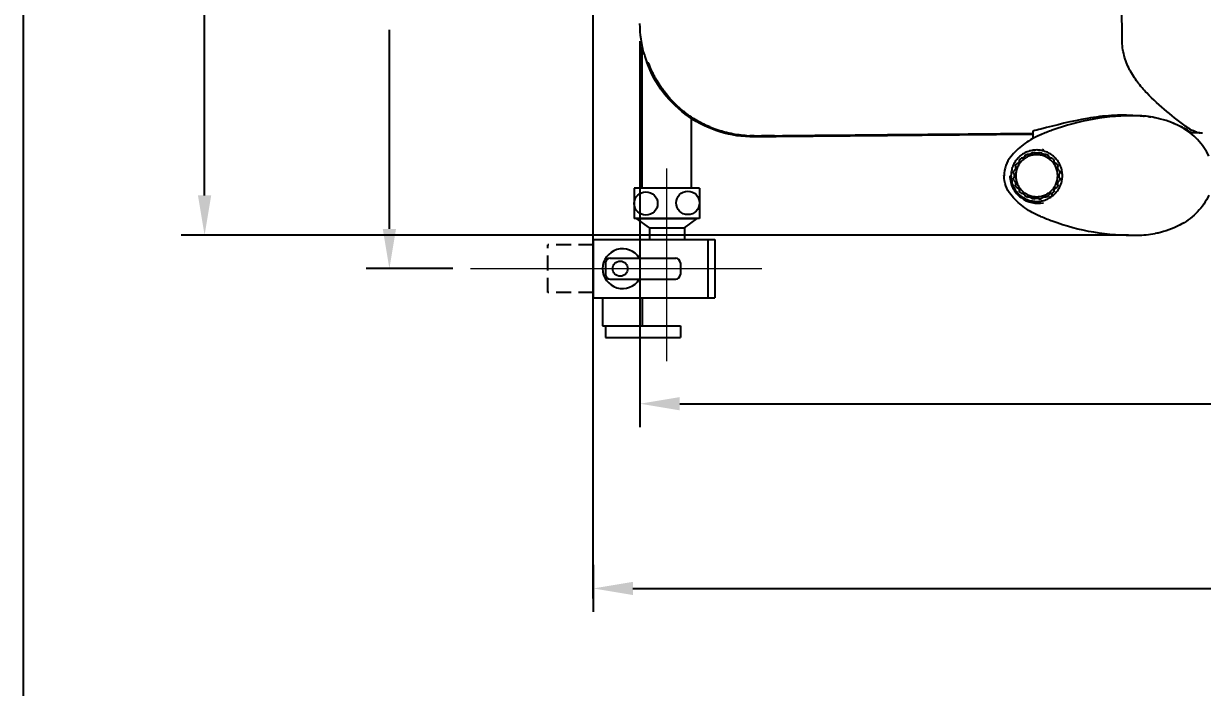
# Model space of a CAD drawing. Header units: millimetres. Extents: x 0 to 1800, y -67 to 2530.
# Drawn here: x 0 to 505, y 1108 to 1392 of the extents above; entities that cross this region are included whole.
import ezdxf
from ezdxf.lldxf.tags import DXFTag

# ---------------------------------------------------------------- set-up
doc = ezdxf.new("R2010")
doc.units = ezdxf.units.MM
doc.linetypes.add('DASHED2', pattern=[9.525, 6.35, -3.175])
for name, color, linetype in [('내부선 및 부속', 4, 'Continuous'), ('도각라인', 7, 'Continuous'), ('외형선', 3, 'Continuous'), ('점선', 6, 'DASHED2'), ('중심선', 1, 'DASHED'), ('치수선', 7, 'Continuous')]:
    doc.layers.add(name, color=color, linetype=linetype)
doc.styles.add('____', font='')
doc.styles.get('____').set_extended_font_data('굴림')
tags = doc.linetypes.add('DASHDOT', pattern=[70, 31, -13, 13, -13]).pattern_tags.tags
tags[10:11] = [DXFTag(74, 4), DXFTag(75, 0), DXFTag(340, '0'), DXFTag(46, 0.0), DXFTag(50, 0.0), DXFTag(44, 0.0), DXFTag(45, 0.0)]
tags[8:9] = [DXFTag(74, 4), DXFTag(75, 0), DXFTag(340, '0'), DXFTag(46, 0.0), DXFTag(50, 0.0), DXFTag(44, 0.0), DXFTag(45, 0.0)]
tags[6:7] = [DXFTag(74, 4), DXFTag(75, 0), DXFTag(340, '0'), DXFTag(46, 0.0), DXFTag(50, 0.0), DXFTag(44, 0.0), DXFTag(45, 0.0)]
tags[4:5] = [DXFTag(74, 4), DXFTag(75, 0), DXFTag(340, '0'), DXFTag(46, 0.0), DXFTag(50, 0.0), DXFTag(44, 0.0), DXFTag(45, 0.0)]
tags = doc.linetypes.add('DASHED', pattern=[25.72, 12.86, -12.86]).pattern_tags.tags
tags[6:7] = [DXFTag(74, 4), DXFTag(75, 0), DXFTag(340, '0'), DXFTag(46, 0.0), DXFTag(50, 0.0), DXFTag(44, 0.0), DXFTag(45, 0.0)]
tags[4:5] = [DXFTag(74, 4), DXFTag(75, 0), DXFTag(340, '0'), DXFTag(46, 0.0), DXFTag(50, 0.0), DXFTag(44, 0.0), DXFTag(45, 0.0)]
doc.dimstyles.new('MSADIM', dxfattribs={"dimtxt": 33, "dimasz": 17, "dimexe": 10, "dimexo": 7.5, "dimgap": 10, "dimtad": 0, "dimtih": 1, "dimtoh": 1, "dimdec": 0, "dimzin": 1, "dimdsep": 46, "dimtxsty": '____', "dimcen": 11.25, "dimadec": 0, "dimazin": 0, "dimtfac": 1, "dimtdec": 0, "dimtix": 1, "dimtmove": 0, "dimatfit": 3, "dimfxl": 0, "dimtolj": 1, "dimtzin": 1, "dimarcsym": 0})

# ---------------------------------------------------------------- blocks, each defined once
blk = doc.blocks.new('*D2')
at = {"layer": '치수선', "color": 0, "linetype": 'Continuous', "lineweight": -2}
for p, q in [((966.19, 1529.75), (966.19, 1219.43)), ((263.84, 1384.67), (263.84, 1219.43)), ((280.84, 1229.43), (577.88, 1229.43)), ((949.19, 1229.43), (652.15, 1229.43))]:
    blk.add_line(p, q, dxfattribs=at)
at = {"layer": '치수선', "color": 0, "linetype": 'Continuous'}
for points in [[(280.84, 1232.27), (280.84, 1226.6), (263.84, 1229.43)], [(949.19, 1232.27), (949.19, 1226.6), (966.19, 1229.43)]]:
    blk.add_solid(points, dxfattribs=at)
at = {"layer": '치수선', "color": 0, "linetype": 'Continuous', "insert": (615.01, 1229.43), "char_height": 25, "attachment_point": 5, "style": '____'}
blk.add_mtext('\\A1;700', dxfattribs=at)
blk = doc.blocks.new('*D6')
at = {"layer": '치수선', "color": 0, "linetype": 'Continuous', "lineweight": -2}
for p, q in [((438.21, 1748.81), (67.47, 1748.81)), ((77.47, 1731.81), (77.47, 1548.05)), ((77.47, 1318.63), (77.47, 1502.39)), ((472.98, 1301.63), (67.47, 1301.63))]:
    blk.add_line(p, q, dxfattribs=at)
at = {"layer": '치수선', "color": 0, "linetype": 'Continuous'}
for points in [[(74.64, 1731.81), (80.31, 1731.81), (77.47, 1748.81)], [(74.64, 1318.63), (80.31, 1318.63), (77.47, 1301.63)]]:
    blk.add_solid(points, dxfattribs=at)
at = {"layer": '치수선', "color": 0, "linetype": 'Continuous', "insert": (77.47, 1525.22), "char_height": 25, "attachment_point": 5, "style": '____'}
blk.add_mtext('\\A1;445', dxfattribs=at)
blk = doc.blocks.new('*D7')
at = {"layer": '치수선', "color": 0, "linetype": 'Continuous', "lineweight": -2}
for p, q in [((171.15, 1537.25), (146.58, 1537.25)), ((156.58, 1520.25), (156.58, 1435.07)), ((156.58, 1304.25), (156.58, 1389.43)), ((183.79, 1287.25), (146.58, 1287.25))]:
    blk.add_line(p, q, dxfattribs=at)
at = {"layer": '치수선', "color": 0, "linetype": 'Continuous'}
for points in [[(153.75, 1520.25), (159.42, 1520.25), (156.58, 1537.25)], [(153.75, 1304.25), (159.42, 1304.25), (156.58, 1287.25)]]:
    blk.add_solid(points, dxfattribs=at)
at = {"layer": '치수선', "color": 0, "linetype": 'Continuous', "insert": (156.58, 1412.25), "char_height": 25, "attachment_point": 5, "style": '____'}
blk.add_mtext('\\A1;250', dxfattribs=at)
blk = doc.blocks.new('*D8')
at = {"layer": '치수선', "color": 0, "linetype": 'Continuous', "lineweight": -2}
for p, q in [((966.19, 1221.93), (966.19, 1140.36)), ((243.84, 1160.49), (243.84, 1140.36)), ((260.84, 1150.36), (567.88, 1150.36)), ((949.19, 1150.36), (642.15, 1150.36))]:
    blk.add_line(p, q, dxfattribs=at)
at = {"layer": '치수선', "color": 0, "linetype": 'Continuous'}
for points in [[(260.84, 1153.19), (260.84, 1147.52), (243.84, 1150.36)], [(949.19, 1153.19), (949.19, 1147.52), (966.19, 1150.36)]]:
    blk.add_solid(points, dxfattribs=at)
at = {"layer": '치수선', "color": 0, "linetype": 'Continuous', "insert": (605.01, 1150.36), "char_height": 25, "attachment_point": 5, "style": '____'}
blk.add_mtext('\\A1;720', dxfattribs=at)

msp = doc.modelspace()

# ---------------------------------------------------------------- linework, layer by layer
at = {"layer": '내부선 및 부속', "linetype": 'Continuous'}
for p, q in [((264.84, 1321.75), (264.84, 1382.39)), ((285.84, 1321.75), (285.84, 1351.55)), ((261.34, 1321.75), (261.34, 1308.75)), ((289.34, 1321.75), (261.34, 1321.75)), ((289.34, 1321.75), (289.34, 1308.75)), ((289.34, 1308.75), (261.34, 1308.75)), ((262.34, 1308.75), (288.34, 1308.75)), ((267.84, 1304.75), (262.34, 1308.75)), ((285.84, 1308.75), (264.84, 1308.75)), ((282.84, 1304.75), (288.34, 1308.75)), ((267.84, 1304.75), (282.84, 1304.75)), ((267.84, 1304.75), (267.84, 1299.75)), ((282.84, 1304.75), (282.84, 1299.75)), ((243.84, 1299.75), (295.84, 1299.75)), ((243.84, 1299.75), (243.84, 1274.75)), ((292.84, 1299.75), (292.84, 1274.75)), ((295.84, 1299.75), (295.84, 1274.75)), ((251.12, 1291.75), (279.12, 1291.75)), ((249.12, 1289.75), (249.12, 1284.75)), ((281.12, 1289.75), (281.12, 1284.75)), ((251.12, 1282.75), (279.12, 1282.75)), ((243.84, 1274.75), (295.84, 1274.75)), ((247.84, 1274.75), (247.84, 1262.75)), ((264.84, 1274.75), (264.84, 1262.75)), ((247.84, 1262.75), (281.12, 1262.75)), ((249.12, 1262.75), (249.12, 1257.75)), ((281.12, 1262.75), (281.12, 1257.75)), ((249.12, 1257.75), (281.12, 1257.75))]:
    msp.add_line(p, q, dxfattribs=at)
for centre, radius in [((266.39, 1315.15), 5), ((284.31, 1315.4), 5), ((255.37, 1287.25), 3.25)]:
    msp.add_circle(centre, radius, dxfattribs=at)
for centre, radius, start, end in [((256.34, 1287.25), 8.5, 31.9627, 328.0373), ((251.12, 1289.75), 2, 90, 180), ((279.12, 1289.75), 2, 0, 90), ((251.12, 1284.75), 2, 180, 270), ((279.12, 1284.75), 2, 270, 0)]:
    msp.add_arc(centre, radius, start, end, dxfattribs=at)
for points, degree in [([(470.2, 1385.42), (469.88, 1436.32), (469.72, 1487.24), (469.72, 1538.16)], 3), ([(265.7, 1378.87), (264.47, 1383.19), (263.84, 1387.68), (263.84, 1392.17)], 3), ([(470.2, 1385.12), (470.2, 1385.22), (470.2, 1385.32), (470.2, 1385.42)], 3), ([(265.7, 1378.87), (266.01, 1377.78), (266.36, 1376.7), (266.74, 1375.63)], 3), ([(266.74, 1375.63), (266.99, 1375.56), (267.23, 1375.48), (267.47, 1375.4)], 3), ([(267.59, 1375.08), (267.55, 1375.19), (267.51, 1375.29), (267.47, 1375.4)], 3), ([(476.69, 1352.73), (476.48, 1352.73), (476.26, 1352.74), (476.05, 1352.74)], 3), ([(479.57, 1352.4), (478.61, 1352.52), (477.64, 1352.61), (476.66, 1352.69)], 3), ([(484.24, 1351.88), (481.76, 1352.38), (479.24, 1352.66), (476.69, 1352.7)], 3), ([(479.38, 1352.57), (479.45, 1352.51), (479.51, 1352.46), (479.57, 1352.4)], 3), ([(484.54, 1351.82), (484.45, 1351.84), (484.35, 1351.86), (484.25, 1351.88)], 3), ([(486.65, 1351.32), (485.96, 1351.5), (485.25, 1351.67), (484.54, 1351.82)], 3), ([(495.81, 1347.68), (492.91, 1349.25), (489.86, 1350.47), (486.65, 1351.32)], 3), ([(489.36, 1350.59), (489.37, 1350.59), (489.38, 1350.59), (489.38, 1350.58)], 3), ([(491.99, 1349.62), (492.83, 1349.27), (493.65, 1348.9), (494.46, 1348.51)], 3), ([(495.24, 1348.12), (495.18, 1348.15), (495.11, 1348.18), (495.05, 1348.21)], 3), ([(495.87, 1347.79), (495.67, 1347.89), (495.46, 1348), (495.24, 1348.12)], 3), ([(496.19, 1347.62), (496.08, 1347.67), (495.98, 1347.73), (495.87, 1347.79)], 3), ([(497.23, 1348.16), (497.24, 1348.22), (497.25, 1348.29), (497.26, 1348.36)], 3), ([(497.69, 1348.17), (497.54, 1348.17), (497.38, 1348.16), (497.23, 1348.16)], 3), ([(497.68, 1348.18), (497.86, 1348.03), (498.04, 1347.88), (498.23, 1347.73)], 3), ([(498.23, 1347.73), (499.35, 1346.8), (500.67, 1346.13), (502.07, 1345.76)], 3), ([(501.61, 1345.88), (500.36, 1346.25), (499.22, 1346.85), (498.24, 1347.59)], 3), ([(308.88, 1344.23), (309.56, 1344.18), (310.24, 1344.14), (310.91, 1344.12)], 3), ([(312.77, 1344.1), (312.15, 1344.1), (311.53, 1344.1), (310.91, 1344.12)], 3), ([(432.3, 1344.75), (372.53, 1344.21), (312.77, 1343.67)], 2), ([(312.77, 1344.1), (313.78, 1344.11), (314.79, 1344.12), (315.79, 1344.13)], 3), ([(321.39, 1344.18), (319.52, 1344.16), (317.66, 1344.14), (315.79, 1344.13)], 3), ([(321.39, 1344.18), (358.24, 1344.51), (395.1, 1344.84), (431.95, 1345.18)], 3), ([(431.95, 1343.43), (431.93, 1343.26), (431.9, 1343.1), (431.88, 1342.93)], 3), ([(432.3, 1344.75), (432.18, 1344.9), (432.07, 1345.04), (431.95, 1345.18)], 3), ([(435.44, 1347.02), (434.29, 1346.73), (433.16, 1346.43), (432.03, 1346.11)], 3), ([(432.03, 1346.11), (432.03, 1344.56), (432.03, 1343.02)], 2), ([(434.48, 1344.18), (434.4, 1344.14), (434.32, 1344.11), (434.24, 1344.07)], 3), ([(435, 1344.4), (434.82, 1344.33), (434.65, 1344.25), (434.48, 1344.18)], 3), ([(435.45, 1344.6), (435.3, 1344.53), (435.15, 1344.47), (435, 1344.4)], 3), ([(440.28, 1346.52), (438.65, 1345.92), (437.04, 1345.28), (435.45, 1344.6)], 3), ([(500.03, 1345.31), (499.92, 1345.25), (499.81, 1345.2), (499.71, 1345.14)], 3), ([(499.9, 1345.37), (499.96, 1345.37), (500.02, 1345.37), (500.08, 1345.37)], 3), ([(503.22, 1345.4), (502.17, 1345.37), (501.13, 1345.34), (500.08, 1345.31)], 3), ([(502.18, 1345.73), (502.14, 1345.74), (502.11, 1345.75), (502.07, 1345.76)], 3), ([(502.18, 1345.73), (502.96, 1345.53), (503.77, 1345.43), (504.58, 1345.43)], 3), ([(503.17, 1345.4), (503.38, 1345.4), (503.6, 1345.42), (503.82, 1345.46)], 3), ([(432.02, 1337.32), (432.02, 1337.19), (432.03, 1337.05), (432.03, 1336.92)], 3), ([(436.02, 1337.87), (436.2, 1337.84), (436.45, 1338.18), (436.58, 1338.62)], 3), ([(422.55, 1335.13), (420.73, 1332.9), (419.68, 1330.01), (419.68, 1327.05)], 3), ([(419.64, 1327.04), (419.64, 1327.06), (419.64, 1327.07), (419.64, 1327.09)], 3), ([(422.55, 1318.96), (420.75, 1321.17), (419.68, 1324.08), (419.68, 1327.05)], 3), ([(428.86, 1316.97), (430.41, 1316.25), (432.08, 1315.9), (433.78, 1315.94)], 3), ([(440.11, 1319.6), (440.11, 1319.11), (440.11, 1318.63), (440.11, 1318.17)], 3), ([(433.78, 1315.94), (434.52, 1315.96), (435.27, 1316.05), (436.02, 1316.22)], 3), ([(434.48, 1309.92), (434.4, 1309.95), (434.32, 1309.99), (434.24, 1310.02)], 3), ([(435, 1309.69), (434.82, 1309.77), (434.65, 1309.84), (434.48, 1309.92)], 3), ([(435.45, 1309.49), (435.3, 1309.56), (435.15, 1309.63), (435, 1309.69)], 3), ([(440.28, 1307.57), (438.65, 1308.17), (437.04, 1308.81), (435.45, 1309.5)], 3), ([(484.24, 1302.21), (481.76, 1301.71), (479.24, 1301.43), (476.69, 1301.39)], 3), ([(484.54, 1302.27), (484.45, 1302.25), (484.35, 1302.23), (484.25, 1302.21)], 3), ([(486.65, 1302.77), (485.96, 1302.59), (485.25, 1302.42), (484.54, 1302.27)], 3), ([(495.81, 1306.41), (492.91, 1304.84), (489.86, 1303.62), (486.65, 1302.77)], 3), ([(495.83, 1306.38), (495.51, 1306.21), (495.19, 1306.04), (494.86, 1305.87)], 3), ([(495.83, 1306.38), (495.51, 1306.21), (495.19, 1306.04), (494.87, 1305.88)], 3), ([(496.31, 1306.65), (496.15, 1306.56), (495.99, 1306.47), (495.83, 1306.38)], 3)]:
    msp.add_open_spline(points, degree=degree, dxfattribs=at)
for points, knots in [([(498.24, 1347.59), (495.31, 1349.8), (492.28, 1352.12), (489.35, 1354.54), (486.41, 1356.98), (483.45, 1359.59), (480.74, 1362.46), (479.36, 1363.92), (478.04, 1365.45), (476.81, 1367.09), (475.55, 1368.75), (474.39, 1370.54), (473.42, 1372.43), (472.43, 1374.35), (471.61, 1376.42), (471.07, 1378.54), (470.51, 1380.69), (470.23, 1382.88), (470.2, 1385.12)], [0, 0, 0, 0, 12.442742, 12.442742, 12.442742, 24.98605, 24.98605, 24.98605, 31.363816, 31.363816, 31.363816, 37.912097, 37.912097, 37.912097, 44.588058, 44.588058, 44.588058, 51.27172, 51.27172, 51.27172, 51.27172]), ([(312.77, 1343.67), (307.76, 1343.63), (302.85, 1344.34), (293.26, 1347.3), (288.8, 1349.47), (280.55, 1355.19), (276.96, 1358.61), (270.84, 1366.57), (268.45, 1370.91), (266.74, 1375.63)], [0, 0, 0, 0, 14.995887, 14.995887, 29.991774, 29.991774, 44.987662, 44.987662, 59.983549, 59.983549, 59.983549, 59.983549]), ([(308.88, 1344.23), (306.62, 1344.39), (304.35, 1344.72), (301.5, 1345.35), (300.99, 1345.47), (299.91, 1345.75), (299.36, 1345.9), (297.72, 1346.39), (296.61, 1346.76), (295.23, 1347.28), (295.02, 1347.36), (294.54, 1347.55), (293.83, 1347.84), (293.1, 1348.15), (291.65, 1348.81), (290.67, 1349.3), (287.71, 1350.9), (285.7, 1352.16), (283.43, 1353.86), (283.3, 1353.96), (282.94, 1354.24), (282.74, 1354.4), (282.1, 1354.91), (281.61, 1355.31), (280.81, 1356), (280.61, 1356.18), (280.19, 1356.55), (279.57, 1357.12), (278.97, 1357.7), (278.18, 1358.49), (277.69, 1359), (276.85, 1359.9), (276.46, 1360.35), (275.35, 1361.64), (274.7, 1362.46), (273.98, 1363.41), (273.78, 1363.68), (273.41, 1364.2), (273.22, 1364.46), (272.69, 1365.23), (272.36, 1365.73), (271.43, 1367.19), (270.89, 1368.1), (270.2, 1369.35), (269.9, 1369.92), (269.38, 1370.96), (269.13, 1371.48), (268.41, 1373.03), (267.98, 1374.06), (267.59, 1375.08)], [0, 0, 0, 0, 6.883426, 6.883426, 8.604283, 8.604283, 10.32514, 10.32514, 13.766853, 13.766853, 14.627281, 14.627281, 15.487709, 17.208566, 17.208566, 20.650279, 20.650279, 27.533706, 27.533706, 28.394134, 28.394134, 29.254562, 29.254562, 30.975419, 30.975419, 31.835847, 31.835847, 32.696276, 34.417132, 34.417132, 36.137989, 36.137989, 37.858845, 37.858845, 41.300559, 41.300559, 42.160987, 42.160987, 43.021415, 43.021415, 44.742272, 44.742272, 48.183985, 48.183985, 49.904842, 49.904842, 51.625698, 51.625698, 55.06741, 55.06741, 55.06741, 55.06741]), ([(476.05, 1352.74), (472.58, 1352.99), (469.06, 1353.01), (462.16, 1352.59), (458.75, 1352.15), (448.6, 1350.4), (441.99, 1348.69), (435.44, 1347.02)], [-41.749407, -41.749407, -41.749407, -41.749407, -31.312056, -31.312056, -20.874704, -20.874704, 0, 0, 0, 0]), ([(476.69, 1352.7), (470.46, 1352.81), (464.19, 1352.33), (451.97, 1350.24), (446.01, 1348.63), (440.28, 1346.52)], [-1, -1, -1, -1, -0.5, -0.5, 0, 0, 0, 0]), ([(481.28, 1352.4), (481.45, 1352.38), (481.62, 1352.36), (481.79, 1352.33), (481.91, 1352.31), (482.03, 1352.3), (482.15, 1352.28), (482.27, 1352.26), (482.39, 1352.24), (482.51, 1352.22)], [0, 0, 0, 0, 0.517538, 0.517538, 0.517538, 0.884435, 0.884435, 0.884435, 1.251333, 1.251333, 1.251333, 1.251333]), ([(507.3, 1335.43), (506.1, 1338.03), (504.47, 1340.43), (500.57, 1344.58), (498.3, 1346.33), (495.81, 1347.68)], [0, 0, 0, 0, 8.742331, 8.742331, 17.484661, 17.484661, 17.484661, 17.484661]), ([(497.07, 1347.13), (497.03, 1347.15), (496.98, 1347.17), (496.94, 1347.2), (496.74, 1347.31), (496.49, 1347.45), (496.19, 1347.62)], [-1.823155, -1.823155, -1.823155, -1.823155, -1.482796, -1.482796, -1.482796, 0, 0, 0, 0]), ([(434.24, 1344.07), (431.97, 1343.06), (429.83, 1341.79), (425.9, 1338.79), (424.11, 1337.05), (422.55, 1335.13)], [0, 0, 0, 0, 7.669301, 7.669301, 15.338396, 15.338396, 15.338396, 15.338396]), ([(500.03, 1345.31), (499.99, 1345.29), (499.56, 1345.59), (498.51, 1346.27), (497.84, 1346.69), (497.07, 1347.13)], [0, 0, 0, 0, 6.685953, 6.685953, 13.371906, 13.371906, 13.371906, 13.371906]), ([(426.2, 1333.72), (426.2, 1333.59), (426.19, 1333.43), (426.15, 1333.26), (426.13, 1333.19), (426.1, 1333.11), (426.07, 1333.03), (426.03, 1332.94), (425.99, 1332.85), (425.93, 1332.77), (425.89, 1332.71), (425.85, 1332.64), (425.8, 1332.59), (425.75, 1332.53), (425.7, 1332.48), (425.65, 1332.43), (425.57, 1332.36), (425.48, 1332.29), (425.4, 1332.25), (425.26, 1332.15), (425.12, 1332.1), (424.99, 1332.06)], [-2.838795, -2.838795, -2.838795, -2.838795, -2.137154, -2.137154, -2.137154, -1.831726, -1.831726, -1.831726, -1.520892, -1.520892, -1.520892, -1.290884, -1.290884, -1.290884, -1.062118, -1.062118, -1.062118, -0.690588, -0.690588, -0.690588, 0, 0, 0, 0]), ([(428.63, 1335.7), (428.59, 1335.56), (428.53, 1335.42), (428.44, 1335.27), (428.4, 1335.21), (428.35, 1335.14), (428.29, 1335.07), (428.23, 1335.01), (428.16, 1334.94), (428.08, 1334.87), (428.02, 1334.82), (427.96, 1334.78), (427.89, 1334.74), (427.83, 1334.7), (427.77, 1334.67), (427.7, 1334.64), (427.6, 1334.59), (427.51, 1334.56), (427.42, 1334.54), (427.25, 1334.49), (427.1, 1334.48), (426.96, 1334.49)], [-2.838795, -2.838795, -2.838795, -2.838795, -2.137154, -2.137154, -2.137154, -1.831726, -1.831726, -1.831726, -1.520892, -1.520892, -1.520892, -1.290884, -1.290884, -1.290884, -1.062118, -1.062118, -1.062118, -0.690588, -0.690588, -0.690588, 0, 0, 0, 0]), ([(431.55, 1336.82), (431.47, 1336.71), (431.37, 1336.59), (431.23, 1336.48), (431.18, 1336.43), (431.11, 1336.38), (431.03, 1336.34), (430.95, 1336.29), (430.87, 1336.24), (430.77, 1336.21), (430.7, 1336.18), (430.63, 1336.16), (430.55, 1336.14), (430.48, 1336.12), (430.41, 1336.11), (430.34, 1336.1), (430.23, 1336.09), (430.13, 1336.09), (430.04, 1336.09), (429.86, 1336.11), (429.72, 1336.14), (429.59, 1336.19)], [-2.838795, -2.838795, -2.838795, -2.838795, -2.137154, -2.137154, -2.137154, -1.831726, -1.831726, -1.831726, -1.520892, -1.520892, -1.520892, -1.290884, -1.290884, -1.290884, -1.062118, -1.062118, -1.062118, -0.690588, -0.690588, -0.690588, 0, 0, 0, 0]), ([(434.67, 1336.99), (434.56, 1336.91), (434.43, 1336.83), (434.27, 1336.76), (434.2, 1336.73), (434.12, 1336.71), (434.03, 1336.69), (433.94, 1336.67), (433.84, 1336.65), (433.74, 1336.65), (433.67, 1336.64), (433.59, 1336.64), (433.52, 1336.65), (433.44, 1336.65), (433.37, 1336.66), (433.3, 1336.68), (433.19, 1336.7), (433.1, 1336.73), (433.01, 1336.77), (432.85, 1336.83), (432.72, 1336.91), (432.61, 1336.99)], [-2.838795, -2.838795, -2.838795, -2.838795, -2.137154, -2.137154, -2.137154, -1.831726, -1.831726, -1.831726, -1.520892, -1.520892, -1.520892, -1.290884, -1.290884, -1.290884, -1.062118, -1.062118, -1.062118, -0.690588, -0.690588, -0.690588, 0, 0, 0, 0]), ([(437.7, 1336.19), (437.57, 1336.14), (437.42, 1336.1), (437.24, 1336.09), (437.17, 1336.09), (437.08, 1336.09), (436.99, 1336.1), (436.9, 1336.1), (436.8, 1336.12), (436.71, 1336.15), (436.63, 1336.16), (436.56, 1336.19), (436.49, 1336.22), (436.42, 1336.25), (436.36, 1336.28), (436.3, 1336.31), (436.2, 1336.37), (436.12, 1336.43), (436.04, 1336.49), (435.91, 1336.6), (435.81, 1336.71), (435.74, 1336.82)], [-2.838795, -2.838795, -2.838795, -2.838795, -2.137154, -2.137154, -2.137154, -1.831726, -1.831726, -1.831726, -1.520892, -1.520892, -1.520892, -1.290884, -1.290884, -1.290884, -1.062118, -1.062118, -1.062118, -0.690588, -0.690588, -0.690588, 0, 0, 0, 0]), ([(440.32, 1334.49), (440.19, 1334.48), (440.03, 1334.49), (439.86, 1334.54), (439.79, 1334.56), (439.71, 1334.58), (439.63, 1334.62), (439.54, 1334.65), (439.45, 1334.7), (439.37, 1334.75), (439.31, 1334.79), (439.24, 1334.84), (439.19, 1334.89), (439.13, 1334.94), (439.08, 1334.99), (439.03, 1335.04), (438.96, 1335.12), (438.89, 1335.2), (438.84, 1335.28), (438.75, 1335.43), (438.7, 1335.57), (438.66, 1335.7)], [-2.838795, -2.838795, -2.838795, -2.838795, -2.137154, -2.137154, -2.137154, -1.831726, -1.831726, -1.831726, -1.520892, -1.520892, -1.520892, -1.290884, -1.290884, -1.290884, -1.062118, -1.062118, -1.062118, -0.690588, -0.690588, -0.690588, 0, 0, 0, 0]), ([(442.29, 1332.06), (442.16, 1332.1), (442.02, 1332.16), (441.87, 1332.25), (441.81, 1332.29), (441.74, 1332.34), (441.67, 1332.4), (441.61, 1332.46), (441.54, 1332.53), (441.47, 1332.61), (441.42, 1332.66), (441.38, 1332.73), (441.34, 1332.79), (441.3, 1332.85), (441.27, 1332.92), (441.24, 1332.98), (441.19, 1333.08), (441.16, 1333.18), (441.14, 1333.27), (441.09, 1333.44), (441.08, 1333.59), (441.09, 1333.72)], [-2.838795, -2.838795, -2.838795, -2.838795, -2.137154, -2.137154, -2.137154, -1.831726, -1.831726, -1.831726, -1.520892, -1.520892, -1.520892, -1.290884, -1.290884, -1.290884, -1.062118, -1.062118, -1.062118, -0.690588, -0.690588, -0.690588, 0, 0, 0, 0]), ([(422.18, 1327.05), (422.18, 1325.18), (422.64, 1323.35), (424.34, 1320.07), (425.59, 1318.68), (429.76, 1315.58), (433.23, 1314.84), (436.58, 1315.47)], [0, 0, 0, 0, 5.640495, 5.640495, 11.28099, 11.28099, 22.56198, 22.56198, 22.56198, 22.56198]), ([(422.45, 1327.05), (422.45, 1325.26), (422.88, 1323.51), (424.49, 1320.38), (425.67, 1319.05), (427.59, 1317.64), (428.21, 1317.28), (428.86, 1316.97)], [0, 0, 0, 0, 5.3904, 5.3904, 10.780799, 10.780799, 13.210664, 13.210664, 13.210664, 13.210664]), ([(423.7, 1328.07), (423.78, 1327.96), (423.86, 1327.83), (423.92, 1327.67), (423.95, 1327.6), (423.98, 1327.52), (424, 1327.43), (424.02, 1327.34), (424.03, 1327.25), (424.04, 1327.14), (424.04, 1327.07), (424.04, 1326.99), (424.04, 1326.92), (424.03, 1326.84), (424.02, 1326.77), (424.01, 1326.7), (423.99, 1326.59), (423.95, 1326.5), (423.92, 1326.41), (423.86, 1326.25), (423.78, 1326.12), (423.7, 1326.01)], [-2.838795, -2.838795, -2.838795, -2.838795, -2.137154, -2.137154, -2.137154, -1.831726, -1.831726, -1.831726, -1.520892, -1.520892, -1.520892, -1.290884, -1.290884, -1.290884, -1.062118, -1.062118, -1.062118, -0.690588, -0.690588, -0.690588, 0, 0, 0, 0]), ([(424.5, 1331.1), (424.55, 1330.97), (424.58, 1330.82), (424.59, 1330.64), (424.6, 1330.57), (424.6, 1330.48), (424.59, 1330.39), (424.58, 1330.3), (424.57, 1330.2), (424.54, 1330.11), (424.52, 1330.03), (424.5, 1329.96), (424.47, 1329.89), (424.44, 1329.82), (424.41, 1329.76), (424.37, 1329.7), (424.32, 1329.6), (424.26, 1329.52), (424.2, 1329.44), (424.09, 1329.31), (423.98, 1329.22), (423.86, 1329.14)], [-2.838795, -2.838795, -2.838795, -2.838795, -2.137154, -2.137154, -2.137154, -1.831726, -1.831726, -1.831726, -1.520892, -1.520892, -1.520892, -1.290884, -1.290884, -1.290884, -1.062118, -1.062118, -1.062118, -0.690588, -0.690588, -0.690588, 0, 0, 0, 0]), ([(443.42, 1329.14), (443.31, 1329.22), (443.19, 1329.32), (443.08, 1329.45), (443.03, 1329.51), (442.98, 1329.58), (442.94, 1329.65), (442.89, 1329.73), (442.84, 1329.82), (442.81, 1329.91), (442.78, 1329.98), (442.76, 1330.06), (442.74, 1330.13), (442.72, 1330.2), (442.71, 1330.28), (442.7, 1330.34), (442.69, 1330.46), (442.69, 1330.56), (442.69, 1330.65), (442.71, 1330.82), (442.74, 1330.97), (442.78, 1331.1)], [-2.838795, -2.838795, -2.838795, -2.838795, -2.137154, -2.137154, -2.137154, -1.831726, -1.831726, -1.831726, -1.520892, -1.520892, -1.520892, -1.290884, -1.290884, -1.290884, -1.062118, -1.062118, -1.062118, -0.690588, -0.690588, -0.690588, 0, 0, 0, 0]), ([(443.59, 1326.01), (443.51, 1326.12), (443.43, 1326.25), (443.36, 1326.42), (443.33, 1326.49), (443.31, 1326.57), (443.29, 1326.65), (443.27, 1326.74), (443.25, 1326.84), (443.25, 1326.94), (443.24, 1327.02), (443.24, 1327.1), (443.25, 1327.17), (443.25, 1327.24), (443.26, 1327.32), (443.28, 1327.38), (443.3, 1327.49), (443.33, 1327.59), (443.37, 1327.68), (443.43, 1327.84), (443.51, 1327.96), (443.59, 1328.07)], [-2.838795, -2.838795, -2.838795, -2.838795, -2.137154, -2.137154, -2.137154, -1.831726, -1.831726, -1.831726, -1.520892, -1.520892, -1.520892, -1.290884, -1.290884, -1.290884, -1.062118, -1.062118, -1.062118, -0.690588, -0.690588, -0.690588, 0, 0, 0, 0]), ([(423.86, 1324.95), (423.98, 1324.87), (424.09, 1324.77), (424.21, 1324.64), (424.25, 1324.58), (424.3, 1324.51), (424.35, 1324.43), (424.4, 1324.36), (424.44, 1324.27), (424.48, 1324.17), (424.51, 1324.1), (424.53, 1324.03), (424.55, 1323.95), (424.57, 1323.88), (424.58, 1323.81), (424.59, 1323.74), (424.6, 1323.63), (424.6, 1323.53), (424.59, 1323.44), (424.58, 1323.26), (424.55, 1323.12), (424.5, 1322.99)], [-2.838795, -2.838795, -2.838795, -2.838795, -2.137154, -2.137154, -2.137154, -1.831726, -1.831726, -1.831726, -1.520892, -1.520892, -1.520892, -1.290884, -1.290884, -1.290884, -1.062118, -1.062118, -1.062118, -0.690588, -0.690588, -0.690588, 0, 0, 0, 0]), ([(424.99, 1322.03), (425.12, 1321.99), (425.26, 1321.93), (425.41, 1321.84), (425.48, 1321.8), (425.54, 1321.75), (425.61, 1321.69), (425.68, 1321.63), (425.75, 1321.56), (425.81, 1321.48), (425.86, 1321.42), (425.91, 1321.36), (425.95, 1321.29), (425.99, 1321.23), (426.02, 1321.17), (426.05, 1321.1), (426.09, 1321), (426.13, 1320.91), (426.15, 1320.82), (426.19, 1320.65), (426.2, 1320.5), (426.2, 1320.36)], [-2.838795, -2.838795, -2.838795, -2.838795, -2.137154, -2.137154, -2.137154, -1.831726, -1.831726, -1.831726, -1.520892, -1.520892, -1.520892, -1.290884, -1.290884, -1.290884, -1.062118, -1.062118, -1.062118, -0.690588, -0.690588, -0.690588, 0, 0, 0, 0]), ([(441.09, 1320.36), (441.08, 1320.5), (441.09, 1320.65), (441.14, 1320.82), (441.16, 1320.9), (441.18, 1320.98), (441.22, 1321.06), (441.25, 1321.14), (441.3, 1321.23), (441.35, 1321.32), (441.39, 1321.38), (441.44, 1321.44), (441.49, 1321.5), (441.54, 1321.56), (441.59, 1321.61), (441.64, 1321.66), (441.72, 1321.73), (441.8, 1321.79), (441.88, 1321.84), (442.03, 1321.93), (442.17, 1321.99), (442.29, 1322.03)], [-2.838795, -2.838795, -2.838795, -2.838795, -2.137154, -2.137154, -2.137154, -1.831726, -1.831726, -1.831726, -1.520892, -1.520892, -1.520892, -1.290884, -1.290884, -1.290884, -1.062118, -1.062118, -1.062118, -0.690588, -0.690588, -0.690588, 0, 0, 0, 0]), ([(442.78, 1322.99), (442.74, 1323.12), (442.7, 1323.27), (442.69, 1323.44), (442.69, 1323.52), (442.69, 1323.6), (442.7, 1323.69), (442.7, 1323.78), (442.72, 1323.88), (442.74, 1323.98), (442.76, 1324.05), (442.79, 1324.13), (442.82, 1324.2), (442.85, 1324.26), (442.88, 1324.33), (442.91, 1324.39), (442.97, 1324.49), (443.03, 1324.57), (443.09, 1324.64), (443.2, 1324.77), (443.31, 1324.87), (443.42, 1324.95)], [-2.838795, -2.838795, -2.838795, -2.838795, -2.137154, -2.137154, -2.137154, -1.831726, -1.831726, -1.831726, -1.520892, -1.520892, -1.520892, -1.290884, -1.290884, -1.290884, -1.062118, -1.062118, -1.062118, -0.690588, -0.690588, -0.690588, 0, 0, 0, 0]), ([(434.24, 1310.02), (431.97, 1311.03), (429.83, 1312.3), (425.9, 1315.31), (424.11, 1317.05), (422.55, 1318.96)], [-15.338593, -15.338593, -15.338593, -15.338593, -7.669296, -7.669296, -0.000207, -0.000207, -0.000207, -0.000207]), ([(426.96, 1319.6), (427.1, 1319.6), (427.25, 1319.59), (427.42, 1319.55), (427.5, 1319.53), (427.58, 1319.5), (427.66, 1319.47), (427.74, 1319.43), (427.83, 1319.39), (427.92, 1319.33), (427.98, 1319.29), (428.04, 1319.25), (428.1, 1319.2), (428.16, 1319.15), (428.21, 1319.1), (428.26, 1319.05), (428.33, 1318.97), (428.39, 1318.88), (428.44, 1318.8), (428.53, 1318.66), (428.59, 1318.52), (428.63, 1318.39)], [-2.838795, -2.838795, -2.838795, -2.838795, -2.137154, -2.137154, -2.137154, -1.831726, -1.831726, -1.831726, -1.520892, -1.520892, -1.520892, -1.290884, -1.290884, -1.290884, -1.062118, -1.062118, -1.062118, -0.690588, -0.690588, -0.690588, 0, 0, 0, 0]), ([(429.59, 1317.9), (429.72, 1317.95), (429.87, 1317.98), (430.04, 1317.99), (430.12, 1318), (430.2, 1318), (430.29, 1317.99), (430.38, 1317.98), (430.48, 1317.97), (430.58, 1317.94), (430.65, 1317.92), (430.73, 1317.9), (430.8, 1317.87), (430.86, 1317.84), (430.93, 1317.81), (430.99, 1317.77), (431.09, 1317.72), (431.17, 1317.66), (431.24, 1317.6), (431.37, 1317.49), (431.47, 1317.38), (431.55, 1317.27)], [-2.838795, -2.838795, -2.838795, -2.838795, -2.137154, -2.137154, -2.137154, -1.831726, -1.831726, -1.831726, -1.520892, -1.520892, -1.520892, -1.290884, -1.290884, -1.290884, -1.062118, -1.062118, -1.062118, -0.690588, -0.690588, -0.690588, 0, 0, 0, 0]), ([(432.61, 1317.1), (432.72, 1317.18), (432.85, 1317.26), (433.02, 1317.32), (433.09, 1317.35), (433.17, 1317.38), (433.25, 1317.4), (433.34, 1317.42), (433.44, 1317.43), (433.54, 1317.44), (433.58, 1317.44), (433.61, 1317.44), (433.64, 1317.44)], [-2.838795, -2.838795, -2.838795, -2.838795, -2.137154, -2.137154, -2.137154, -1.831726, -1.831726, -1.831726, -1.520892, -1.520892, -1.520892, -1.419154, -1.419154, -1.419154, -1.419154]), ([(433.64, 1317.44), (433.69, 1317.44), (433.73, 1317.44), (433.77, 1317.44), (433.84, 1317.43), (433.92, 1317.42), (433.98, 1317.41), (434.09, 1317.39), (434.19, 1317.36), (434.28, 1317.32), (434.44, 1317.26), (434.56, 1317.18), (434.67, 1317.1)], [-1.419154, -1.419154, -1.419154, -1.419154, -1.290884, -1.290884, -1.290884, -1.062118, -1.062118, -1.062118, -0.690588, -0.690588, -0.690588, 0, 0, 0, 0]), ([(435.74, 1317.27), (435.82, 1317.38), (435.91, 1317.49), (436.05, 1317.61), (436.11, 1317.65), (436.18, 1317.7), (436.25, 1317.75), (436.33, 1317.8), (436.42, 1317.84), (436.51, 1317.88), (436.58, 1317.91), (436.66, 1317.93), (436.73, 1317.95), (436.8, 1317.97), (436.88, 1317.98), (436.94, 1317.99), (437.05, 1318), (437.16, 1318), (437.25, 1317.99), (437.42, 1317.98), (437.57, 1317.95), (437.7, 1317.9)], [-2.838795, -2.838795, -2.838795, -2.838795, -2.137154, -2.137154, -2.137154, -1.831726, -1.831726, -1.831726, -1.520892, -1.520892, -1.520892, -1.290884, -1.290884, -1.290884, -1.062118, -1.062118, -1.062118, -0.690588, -0.690588, -0.690588, 0, 0, 0, 0]), ([(438.66, 1318.39), (438.7, 1318.52), (438.75, 1318.66), (438.85, 1318.81), (438.89, 1318.88), (438.94, 1318.94), (439, 1319.01), (439.06, 1319.08), (439.13, 1319.15), (439.21, 1319.21), (439.26, 1319.26), (439.33, 1319.31), (439.39, 1319.35), (439.45, 1319.39), (439.52, 1319.42), (439.58, 1319.45), (439.68, 1319.5), (439.78, 1319.53), (439.87, 1319.55), (440.04, 1319.59), (440.19, 1319.6), (440.32, 1319.6)], [-2.838795, -2.838795, -2.838795, -2.838795, -2.137154, -2.137154, -2.137154, -1.831726, -1.831726, -1.831726, -1.520892, -1.520892, -1.520892, -1.290884, -1.290884, -1.290884, -1.062118, -1.062118, -1.062118, -0.690588, -0.690588, -0.690588, 0, 0, 0, 0]), ([(440.11, 1318.17), (439.82, 1318.09), (439.55, 1317.97), (439.31, 1317.81), (439.12, 1317.68), (438.94, 1317.52), (438.8, 1317.34)], [-7.720397, -7.720397, -7.720397, -7.720397, -6.699927, -6.699927, -6.699927, -5.850272, -5.850272, -5.850272, -5.850272]), ([(507.3, 1318.66), (506.1, 1316.07), (504.47, 1313.66), (500.57, 1309.51), (498.3, 1307.76), (495.81, 1306.41)], [-17.484662, -17.484662, -17.484662, -17.484662, -8.742331, -8.742331, 0, 0, 0, 0]), ([(476.69, 1301.39), (470.44, 1301.29), (464.18, 1301.77), (452.01, 1303.85), (446.02, 1305.46), (440.28, 1307.57)], [-37.551059, -37.551059, -37.551059, -37.551059, -18.775529, -18.775529, 0, 0, 0, 0])]:
    msp.add_open_spline(points, degree=3, knots=knots, dxfattribs=at)
for points, knots in [([(433.64, 1338.05), (444.64, 1338.05), (444.64, 1327.05), (444.64, 1316.05), (433.64, 1316.05), (422.64, 1316.05), (422.64, 1327.05), (422.64, 1338.05), (433.64, 1338.05)], [0, 0, 0, 17.27876, 17.27876, 34.557519, 34.557519, 51.836279, 51.836279, 69.115038, 69.115038, 69.115038]), ([(433.64, 1318.04), (424.64, 1318.04), (424.64, 1327.04), (424.64, 1336.04), (433.64, 1336.04), (442.64, 1336.04), (442.64, 1327.04), (442.64, 1318.04), (433.64, 1318.04)], [0, 0, 0, 14.137167, 14.137167, 28.274334, 28.274334, 42.411501, 42.411501, 56.548668, 56.548668, 56.548668])]:
    msp.add_rational_spline(points, [1, 0.707106781187, 1, 0.707106781187, 1, 0.707106781187, 1, 0.707106781187, 1], degree=2, knots=knots, dxfattribs=at)
for points, weights in [([(426.2, 1333.72), (426.56, 1334.12), (426.96, 1334.49)], [1, 0.998542643011, 1]), ([(428.63, 1335.7), (429.1, 1335.97), (429.59, 1336.19)], [1, 0.998542643011, 1]), ([(431.55, 1336.82), (432.08, 1336.93), (432.61, 1336.99)], [1, 0.998542643011, 1]), ([(434.67, 1336.99), (435.21, 1336.93), (435.74, 1336.82)], [1, 0.998542643011, 1]), ([(437.7, 1336.19), (438.19, 1335.97), (438.66, 1335.7)], [1, 0.998542643011, 1]), ([(440.32, 1334.49), (440.72, 1334.12), (441.09, 1333.72)], [1, 0.998542643011, 1]), ([(423.7, 1328.07), (423.75, 1328.61), (423.86, 1329.14)], [1, 0.99854264301, 1]), ([(424.5, 1331.1), (424.72, 1331.59), (424.99, 1332.06)], [1, 0.99854264301, 1]), ([(442.29, 1332.06), (442.57, 1331.59), (442.78, 1331.1)], [1, 0.998542643011, 1]), ([(443.42, 1329.14), (443.53, 1328.61), (443.59, 1328.07)], [1, 0.998542643011, 1]), ([(423.86, 1324.95), (423.75, 1325.48), (423.7, 1326.01)], [1, 0.99854264301, 1]), ([(424.99, 1322.03), (424.72, 1322.5), (424.5, 1322.99)], [1, 0.99854264301, 1]), ([(442.78, 1322.99), (442.57, 1322.5), (442.29, 1322.03)], [1, 0.998542643011, 1]), ([(443.59, 1326.01), (443.53, 1325.48), (443.42, 1324.95)], [1, 0.998542643011, 1]), ([(426.96, 1319.6), (426.56, 1319.96), (426.2, 1320.36)], [1, 0.99854264301, 1]), ([(429.59, 1317.9), (429.1, 1318.12), (428.63, 1318.39)], [1, 0.99854264301, 1]), ([(432.61, 1317.1), (432.08, 1317.15), (431.55, 1317.27)], [1, 0.99854264301, 1]), ([(434.67, 1317.1), (435.21, 1317.15), (435.74, 1317.27)], [1, 0.998542643011, 1]), ([(438.66, 1318.39), (438.19, 1318.12), (437.7, 1317.9)], [1, 0.99854264301, 1]), ([(438.18, 1318.13), (438.42, 1318.26), (438.66, 1318.39)], [0.999271321505, 0.999271321505, 1]), ([(441.09, 1320.36), (440.72, 1319.96), (440.32, 1319.6)], [1, 0.998542643011, 1])]:
    msp.add_rational_spline(points, weights, degree=2, dxfattribs=at)
at = {"layer": '도각라인', "color": 7}
msp.add_line((0, 0), (0, 2530), dxfattribs=at)
at = {"layer": '외형선'}
msp.add_line((243.84, 1146.09), (243.84, 1847.71), dxfattribs=at)
at = {"layer": '점선'}
for p, q in [((224.39, 1277), (224.39, 1297.5)), ((243.84, 1297.5), (224.39, 1297.5)), ((243.84, 1277), (224.39, 1277))]:
    msp.add_line(p, q, dxfattribs=at)
at = {"layer": '중심선', "linetype": 'DASHDOT', "lineweight": 18}
for p, q in [((275.34, 1247.6), (275.34, 1330.14)), ((191.29, 1287.25), (316.01, 1287.25))]:
    msp.add_line(p, q, dxfattribs=at)

# ---------------------------------------------------------------- dimensions: what is measured, and where the dimension line sits
at = {"layer": '치수선', "linetype": 'Continuous'}
dim = msp.add_linear_dim(base=(77.47, 1748.81), p1=(480.48, 1301.63), p2=(445.71, 1748.81), angle=90, text='445', dimstyle='MSADIM', override={"dimtxt": 25}, dxfattribs=at)
dim.commit()
dim.dimension.update_dxf_attribs({"geometry": '*D6', "text_midpoint": (77.47, 1525.22)})
dim = msp.add_linear_dim(base=(156.58, 1287.25), p1=(178.65, 1537.25), p2=(191.29, 1287.25), angle=90, dimstyle='MSADIM', override={"dimtxt": 25}, dxfattribs=at)
dim.commit()
dim.dimension.update_dxf_attribs({"geometry": '*D7', "text_midpoint": (156.58, 1412.25)})
for base, p1, p2, text, picture, middle in [((263.84, 1229.43), (966.19, 1537.25), (263.84, 1392.17), '700', '*D2', (615.01, 1229.43)), ((243.84, 1150.36), (966.19, 1229.43), (243.84, 1167.99), '720', '*D8', (605.01, 1150.36))]:
    dim = msp.add_linear_dim(base=base, p1=p1, p2=p2, text=text, dimstyle='MSADIM', override={"dimtxt": 25}, dxfattribs=at)
    dim.commit()
    dim.dimension.update_dxf_attribs({"geometry": picture, "text_midpoint": middle})

doc.saveas('drawing.dxf')
